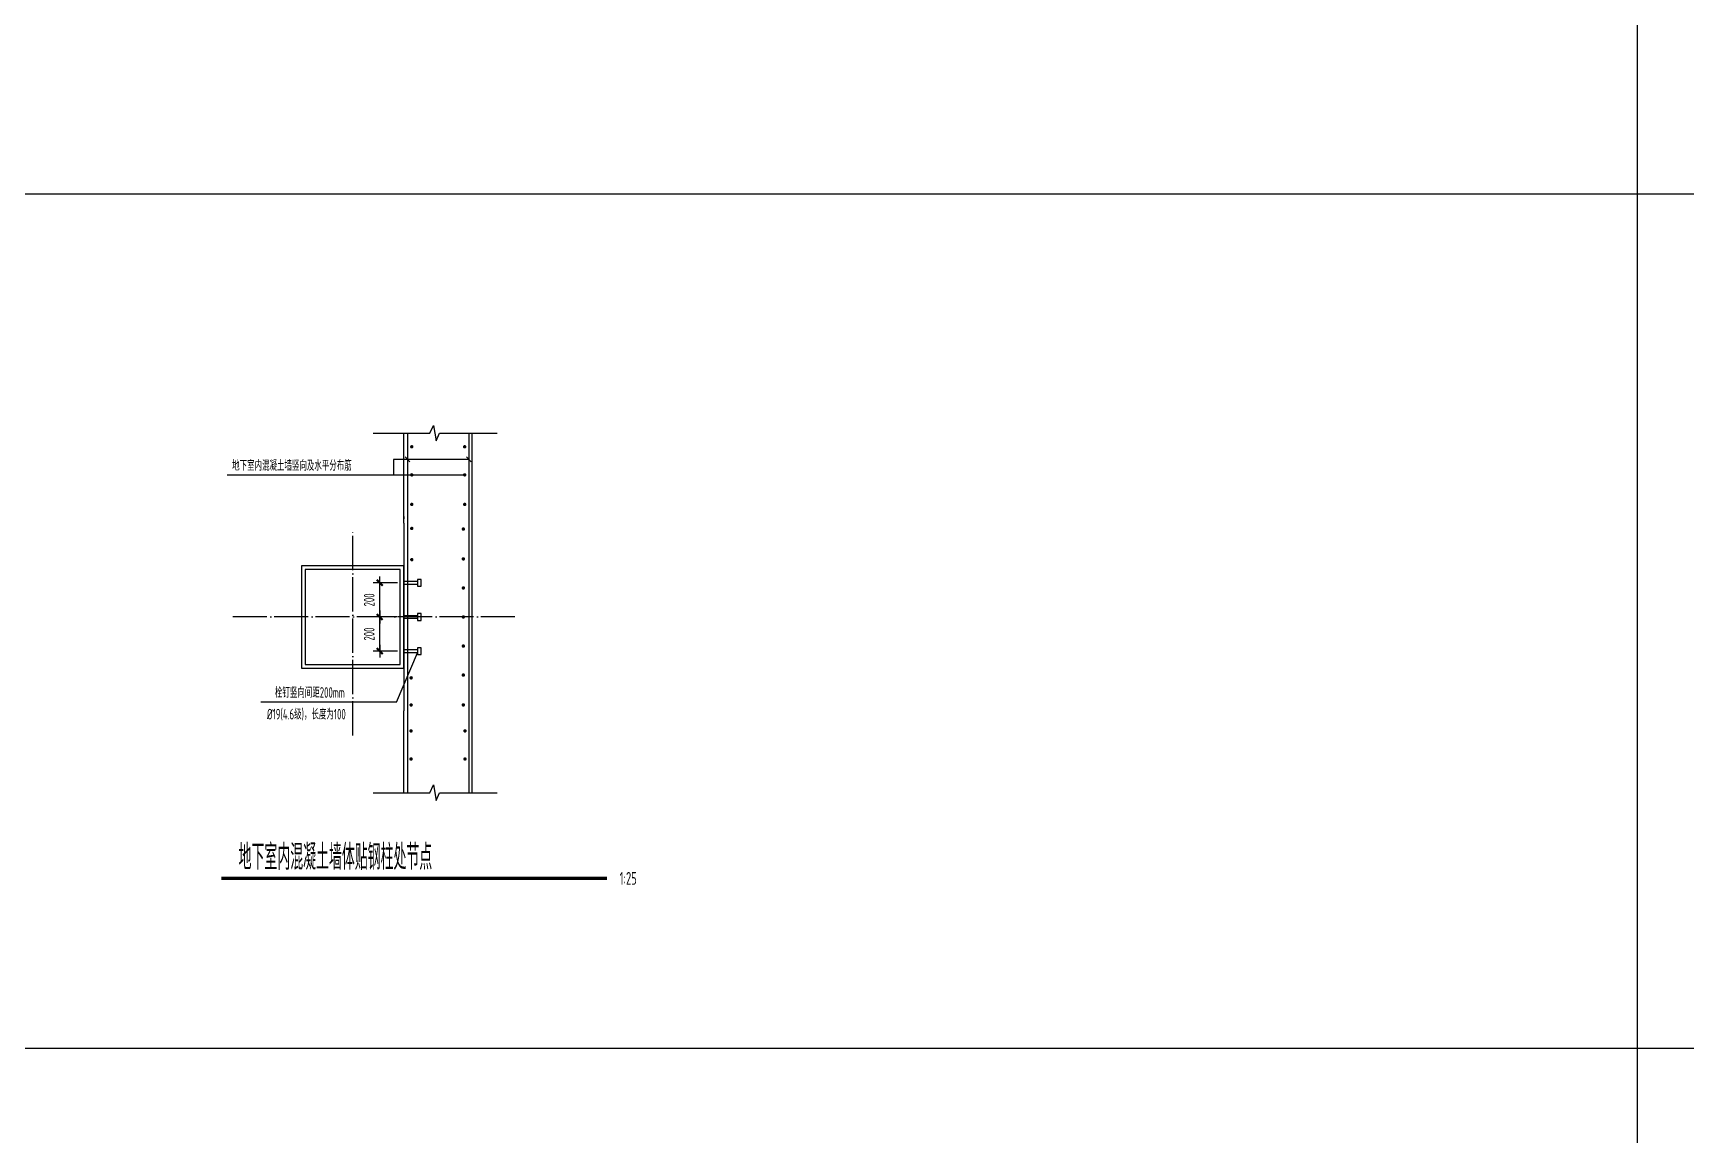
# Model space of a CAD drawing. Extents: x -469675 to 2400000, y -476501 to 2085364.
# Drawn here: x 588606 to 598284, y 369491 to 375942 of the extents above; entities that cross this region are included whole.
import ezdxf

# ---------------------------------------------------------------- set-up
doc = ezdxf.new("R2010")
doc.units = 0
doc.header["$LTSCALE"] = 1000
doc.header["$MEASUREMENT"] = 0
doc.linetypes.add('DOTE', pattern=[2.42, 2, -0.2, 0.02, -0.2])
doc.layers.get('0').update_dxf_attribs({"linetype": 'CONTINUOUS', "lineweight": 20})
doc.layers.get('Defpoints').update_dxf_attribs({"linetype": 'CONTINUOUS'})
for name, color, linetype in [('C-DETAIL', 3, 'CONTINUOUS'), ('C-DETAIL_AXIS', 1, 'DOTE'), ('C-DETAIL_REIN', 40, 'CONTINUOUS'), ('C-DETAIL_STEEL_CUT', 2, 'CONTINUOUS'), ('C-DETAIL_STEEL_PL', 4, 'CONTINUOUS'), ('C-DETAIL_STEEL_TEXT', 7, 'CONTINUOUS'), ('C-DETAIL_TEXT', 4, 'CONTINUOUS'), ('C-PLAN_DIM', 3, 'CONTINUOUS')]:
    doc.layers.add(name, color=color, linetype=linetype)
doc.layers.add('C-注释', color=30, linetype='CONTINUOUS', plot=False)
doc.styles.add('DIM_FONT', font='gbxwxt.shx', dxfattribs={"width": 0.7, "bigfont": 'gbhzfs.shx'})
doc.styles.add('GBSTYLE', font='gbxwxt.shx', dxfattribs={"width": 0.7, "bigfont": 'gbhzfs.shx'})
doc.dimstyles.new('XB DIMN25', dxfattribs={"dimscale": 0.25, "dimtxt": 250, "dimasz": 1, "dimexe": 150, "dimexo": 150, "dimgap": 120, "dimtad": 1, "dimdec": 0, "dimzin": 0, "dimdsep": 46, "dimtxsty": 'DIM_FONT', "dimblk": '_dimx', "dimcen": 0.09, "dimclrd": 3, "dimclre": 3, "dimclrt": 7, "dimazin": 0, "dimtfac": 1, "dimtdec": 0, "dimtix": 1, "dimtmove": 2, "dimatfit": 3, "dimldrblk": '_dimx', "dimfxl": 0, "dimtolj": 1, "dimtzin": 0, "dimarcsym": 0})

# ---------------------------------------------------------------- blocks, each defined once
blk = doc.blocks.new('_dimx')
blk.add_line((-150, 0), (150, 0))
at = {"const_width": 50}
blk.add_lwpolyline([(-70, -70), (70, 70)], dxfattribs=at)
blk = doc.blocks.new('*D1536')
at = {"layer": 'C-PLAN_DIM', "color": 3, "lineweight": -2, "ltscale": 2, "transparency": 16777216}
for p, q in [((590740.6, 372723.5), (590598.3, 372723.5)), ((590635.8, 372523.7), (590635.8, 372723.2)), ((590740.6, 372523.5), (590598.3, 372523.5))]:
    blk.add_line(p, q, dxfattribs=at)
at = {"layer": 'Defpoints', "color": 0, "ltscale": 2, "transparency": 16777216}
for p in [(590635.8, 372723.5), (590778.1, 372723.5), (590778.1, 372523.5)]:
    blk.add_point(p, dxfattribs=at)
at = {"layer": 'C-PLAN_DIM', "color": 3, "lineweight": -2, "ltscale": 2, "transparency": 16777216, "xscale": 0.25, "yscale": 0.25, "zscale": 0.25}
for p, rotation in [((590635.8, 372723.5), 90), ((590635.8, 372523.5), 270)]:
    blk.add_blockref('_dimx', p, dxfattribs=dict(at, rotation=rotation))
at = {"layer": 'C-PLAN_DIM', "color": 7, "ltscale": 2, "transparency": 16777216, "insert": (590574.6, 372623.5), "char_height": 62.5, "attachment_point": 5, "rotation": 90, "style": 'DIM_FONT'}
blk.add_mtext('\\A1;200', dxfattribs=at)
blk = doc.blocks.new('*D1537')
at = {"layer": 'C-PLAN_DIM', "color": 3, "lineweight": -2, "ltscale": 2, "transparency": 16777216}
for p, q in [((590740.6, 372523.5), (590598.3, 372523.5)), ((590635.8, 372323.7), (590635.8, 372523.2)), ((590740.6, 372323.5), (590598.3, 372323.5))]:
    blk.add_line(p, q, dxfattribs=at)
at = {"layer": 'Defpoints', "color": 0, "ltscale": 2, "transparency": 16777216}
for p in [(590635.8, 372523.5), (590778.1, 372523.5), (590778.1, 372323.5)]:
    blk.add_point(p, dxfattribs=at)
at = {"layer": 'C-PLAN_DIM', "color": 3, "lineweight": -2, "ltscale": 2, "transparency": 16777216, "xscale": 0.25, "yscale": 0.25, "zscale": 0.25}
for p, rotation in [((590635.8, 372523.5), 90), ((590635.8, 372323.5), 270)]:
    blk.add_blockref('_dimx', p, dxfattribs=dict(at, rotation=rotation))
at = {"layer": 'C-PLAN_DIM', "color": 7, "ltscale": 2, "transparency": 16777216, "insert": (590574.6, 372423.5), "char_height": 62.5, "attachment_point": 5, "rotation": 90, "style": 'DIM_FONT'}
blk.add_mtext('\\A1;200', dxfattribs=at)

msp = doc.modelspace()

# ---------------------------------------------------------------- linework, layer by layer
at = {"layer": 'C-DETAIL', "color": 3, "linetype": 'Continuous', "ltscale": 0.1}
for p, q in [((590597.4269, 373599.876), (590930.3997, 373599.876)), ((590930.3997, 373599.876), (590950.1089, 373645.1782)), ((590950.1089, 373645.1782), (590966.1089, 373554.5737)), ((590966.1089, 373554.5737), (590985.8181, 373599.876)), ((590985.8181, 373599.876), (591322.8205, 373599.876)), ((591157.6413, 373446.469), (590717.702, 373446.469)), ((590717.702, 373446.469), (590717.702, 373355.5577)), ((589741.9213, 373355.5577), (591138.6982, 373355.5577)), ((590597.4269, 371494.561), (590930.3997, 371494.561)), ((590930.3997, 371494.561), (590950.1089, 371539.8633)), ((590950.1089, 371539.8633), (590966.1089, 371449.2587)), ((590966.1089, 371449.2587), (590985.8181, 371494.561)), ((590985.8181, 371494.561), (591322.8205, 371494.561))]:
    msp.add_line(p, q, dxfattribs=at)
at = {"layer": 'C-DETAIL', "color": 6, "ltscale": 0.1}
for p, q in [((590778.0667, 373073.4956), (590778.0667, 373599.876)), ((591178.0667, 371494.561), (591178.0667, 373599.876)), ((590778.0667, 373073.4956), (590778.0667, 371973.4956)), ((590778.0667, 371494.561), (590778.0667, 371973.4956))]:
    msp.add_line(p, q, dxfattribs=at)
at = {"layer": 'C-DETAIL_AXIS', "ltscale": 0.1}
for p, q in [((590478.0667, 371830.1918), (590478.0667, 373034.0366)), ((591428.0667, 372523.4956), (589773.4584, 372523.4956))]:
    msp.add_line(p, q, dxfattribs=at)
at = {"layer": 'C-DETAIL_REIN', "ltscale": 0.25}
for p, q in [((590798.492, 373599.876), (590798.492, 371494.561)), ((591157.6413, 373599.876), (591157.6413, 371494.561))]:
    msp.add_line(p, q, dxfattribs=at)
at = {"layer": 'C-DETAIL_REIN', "ltscale": 0.25, "const_width": 10}
for points in [[(590818.8931, 373519.9842, -1), (590828.8931, 373519.9842, -1)], [(591128.6982, 373519.9842, -1), (591138.6982, 373519.9842, -1)], [(590818.8931, 373355.5577, -1), (590828.8931, 373355.5577, -1)], [(591128.6982, 373355.5577, -1), (591138.6982, 373355.5577, -1)], [(590818.8931, 373182.6023, -1), (590828.8931, 373182.6023, -1)], [(591128.6982, 373182.6023, -1), (591138.6982, 373182.6023, -1)], [(590818.8931, 373041.8467, -1), (590828.8931, 373041.8467, -1)], [(591120.7136, 373038.4956, -1), (591130.7136, 373038.4956, -1)], [(590818.8931, 372859.3305, -1), (590828.8931, 372859.3305, -1)], [(591120.7136, 372863.4956, -1), (591130.7136, 372863.4956, -1)], [(591120.7136, 372693.2541, -1), (591130.7136, 372693.2541, -1)], [(591120.7136, 372523.4956, -1), (591130.7136, 372523.4956, -1)], [(591120.7136, 372353.4956, -1), (591130.7136, 372353.4956, -1)], [(590815.0625, 372167.1571, -1), (590825.0625, 372167.1571, -1)], [(591120.7136, 372183.4956, -1), (591130.7136, 372183.4956, -1)], [(590815.0625, 372008.4956, -1), (590825.0625, 372008.4956, -1)], [(591120.7136, 372008.4956, -1), (591130.7136, 372008.4956, -1)], [(590814.4785, 371856.5146, -1), (590824.4785, 371856.5146, -1)], [(591130.4014, 371856.5146, -1), (591140.4014, 371856.5146, -1)], [(590814.4785, 371692.0881, -1), (590824.4785, 371692.0881, -1)], [(591130.4014, 371692.0881, -1), (591140.4014, 371692.0881, -1)]]:
    msp.add_lwpolyline(points, format="xyb", close=True, dxfattribs=at)
at = {"layer": 'C-DETAIL_REIN', "ltscale": 0.25}
for centre, start, end in [((590823.8931, 373519.9842), 0, 180), ((590823.8931, 373519.9842), 180, 0), ((591133.6982, 373519.9842), 0, 180), ((591133.6982, 373519.9842), 180, 0), ((590823.8931, 373355.5577), 0, 180), ((590823.8931, 373355.5577), 180, 0), ((591133.6982, 373355.5577), 0, 180), ((591133.6982, 373355.5577), 180, 0), ((590823.8931, 373182.6023), 0, 180), ((591133.6982, 373182.6023), 0, 180), ((590823.8931, 373182.6023), 180, 0), ((591133.6982, 373182.6023), 180, 0), ((591125.7136, 373038.4956), 0, 180), ((591125.7136, 373038.4956), 180, 0), ((591125.7136, 372863.4956), 0, 180), ((591125.7136, 372863.4956), 180, 0), ((591125.7136, 372523.4956), 0, 180), ((591125.7136, 372523.4956), 180, 0), ((591125.7136, 372353.4956), 0, 180), ((591125.7136, 372353.4956), 180, 0), ((591125.7136, 372183.4956), 0, 180), ((591125.7136, 372183.4956), 180, 0), ((590820.0625, 372008.4956), 90, 270), ((590820.0625, 372008.4956), 270, 90), ((591125.7136, 372008.4956), 0, 180), ((591125.7136, 372008.4956), 180, 0), ((590819.4785, 371856.5146), 0, 180), ((590819.4785, 371856.5146), 180, 0), ((591135.4014, 371856.5146), 0, 180), ((591135.4014, 371856.5146), 180, 0), ((590819.4785, 371692.0881), 0, 180), ((590819.4785, 371692.0881), 180, 0), ((591135.4014, 371692.0881), 0, 180), ((591135.4014, 371692.0881), 180, 0)]:
    msp.add_arc(centre, 5, start, end, dxfattribs=at)
at = {"layer": 'C-DETAIL_STEEL_CUT', "ltscale": 0.1}
for p, q in [((590778.0667, 372823.4956), (590178.0667, 372823.4956)), ((590178.0667, 372823.4956), (590178.0667, 372223.4956)), ((590756.0667, 372801.4956), (590200.0667, 372801.4956)), ((590200.0667, 372801.4956), (590200.0667, 372245.4956)), ((590756.0667, 372245.4956), (590756.0667, 372801.4956)), ((590778.0667, 372223.4956), (590778.0667, 372823.4956)), ((590178.0667, 372223.4956), (590778.0667, 372223.4956)), ((590200.0667, 372245.4956), (590756.0667, 372245.4956))]:
    msp.add_line(p, q, dxfattribs=at)
at = {"layer": 'C-DETAIL_STEEL_PL', "ltscale": 0.1}
for p, q in [((590778.0667, 372738.9956), (590778.0667, 372757.9956)), ((590778.0667, 372732.9956), (590858.0667, 372732.9956)), ((590858.0667, 372713.9956), (590778.0667, 372713.9956)), ((590878.0667, 372743.4956), (590858.0667, 372743.4956)), ((590858.0667, 372743.4956), (590858.0667, 372703.4956)), ((590858.0667, 372732.9956), (590858.0667, 372713.9956)), ((590858.0667, 372703.4956), (590878.0667, 372703.4956)), ((590878.0667, 372703.4956), (590878.0667, 372743.4956)), ((590778.0667, 372588.9956), (590778.0667, 372607.9956)), ((590778.0667, 372532.9956), (590858.0667, 372532.9956)), ((590858.0667, 372513.9956), (590778.0667, 372513.9956)), ((590878.0667, 372543.4956), (590858.0667, 372543.4956)), ((590858.0667, 372543.4956), (590858.0667, 372503.4956)), ((590858.0667, 372532.9956), (590858.0667, 372513.9956)), ((590878.0667, 372503.4956), (590878.0667, 372543.4956)), ((590778.0667, 372438.9956), (590778.0667, 372457.9956)), ((590858.0667, 372503.4956), (590878.0667, 372503.4956)), ((590778.0667, 372332.9956), (590858.0667, 372332.9956)), ((590878.0667, 372343.4956), (590858.0667, 372343.4956)), ((590858.0667, 372343.4956), (590858.0667, 372303.4956)), ((590858.0667, 372332.9956), (590858.0667, 372313.9956)), ((590878.0667, 372303.4956), (590878.0667, 372343.4956)), ((590858.0667, 372313.9956), (590778.0667, 372313.9956)), ((590778.0667, 372288.9956), (590778.0667, 372307.9956)), ((590858.0667, 372303.4956), (590878.0667, 372303.4956))]:
    msp.add_line(p, q, dxfattribs=at)
at = {"layer": 'C-DETAIL_STEEL_TEXT', "color": 3}
msp.add_line((590735.2375, 372025.2899), (589940.8322, 372025.2899), dxfattribs=at)
at = {"layer": 'C-DETAIL_TEXT', "ltscale": 0.25}
for p, q in [((590784.3499, 373460.6111), (590812.6341, 373432.3268)), ((591143.4992, 373460.6111), (591171.7835, 373432.3268))]:
    msp.add_line(p, q, dxfattribs=at)
at = {"layer": 'C-DETAIL_TEXT', "color": 3, "linetype": 'Continuous', "ltscale": 0.25, "const_width": 20, "flags": 128}
msp.add_lwpolyline([(591965.9696, 370993.132), (589709.6088, 370993.132)], dxfattribs=at)
at = {"layer": 'C-PLAN_DIM', "color": 3, "ltscale": 0.25}
msp.add_line((590778.0667, 373110.9956), (590778.0667, 373098.5929), dxfattribs=at)
at = {"layer": 'C-PLAN_DIM', "ltscale": 2}
msp.add_line((590735.2375, 372025.2899), (590858.0667, 372313.9956), dxfattribs=at)
at = {"layer": 'C-注释', "ltscale": 0.25}
for p, q in [((598000, 345000), (598000, 400000)), ((580000, 375000), (618000, 375000)), ((580000, 370000), (618000, 370000))]:
    msp.add_line(p, q, dxfattribs=at)

# ---------------------------------------------------------------- texts
at = {"layer": 'C-DETAIL_STEEL_TEXT', "style": 'GBSTYLE', "width": 0.7}
for s, rotation, p in [('地下室内混凝土墙竖向及水平分布筋', 359.99999995, (589772.08, 373379.5753)), ('栓钉竖向间距200mm', 0.00000005, (590022.3208, 372050.2899)), ('%%C19(4.6级)，长度为100', 359.99999995, (589976.5533, 371923.3162))]:
    msp.add_text(s, height=62.5, rotation=rotation, dxfattribs=at).set_placement(p)
at = {"layer": 'C-DETAIL_TEXT', "color": 30, "ltscale": 0.25, "style": 'GBSTYLE', "width": 0.7}
msp.add_text('地下室内混凝土墙体贴钢柱处节点', height=150, rotation=0.00000003, dxfattribs=at).set_placement((589809.6088, 371043.132))
at = {"layer": 'C-DETAIL_TEXT', "color": 3, "ltscale": 0.25, "style": 'GBSTYLE', "width": 0.7}
msp.add_text('1:25', height=75, rotation=359.99999987, dxfattribs=at).set_placement((592040.9696, 370955.632))

# ---------------------------------------------------------------- dimensions: what is measured, and where the dimension line sits
at = {"layer": 'C-PLAN_DIM', "color": 8, "ltscale": 2}
for base, p1, p2, picture, middle in [((590635.8273, 372723.4956), (590778.0667, 372523.4956), (590778.0667, 372723.4956), '*D1536', (590574.5773, 372623.4956)), ((590635.8273, 372523.4956), (590778.0667, 372323.4956), (590778.0667, 372523.4956), '*D1537', (590574.5773, 372423.4956))]:
    dim = msp.add_linear_dim(base=base, p1=p1, p2=p2, angle=90, dimstyle='XB DIMN25', dxfattribs=at)
    dim.commit()
    dim.dimension.update_dxf_attribs({"geometry": picture, "text_midpoint": middle})

doc.saveas('drawing.dxf')
